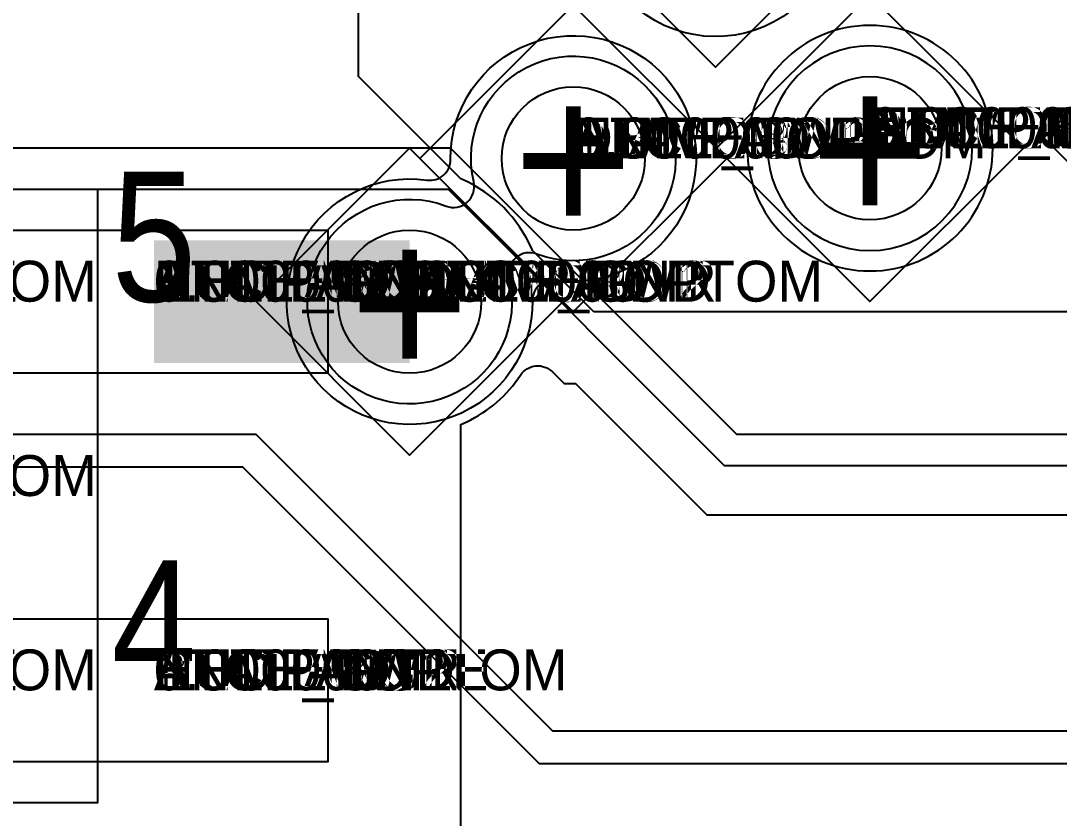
# Model space of a CAD drawing. Extents: x 0 to 323, y 0 to 320.
# Drawn here: x 126.45 to 131.53, y 93.88 to 97.77 of the extents above; entities that cross this region are included whole.
import ezdxf
from ezdxf.enums import TextEntityAlignment as Align

# ---------------------------------------------------------------- set-up
doc = ezdxf.new("R2010")
doc.units = 0
doc.header["$MEASUREMENT"] = 0
doc.layers.get('0').update_dxf_attribs({"linetype": 'CONTINUOUS'})
for name, color, linetype in [('CDN_FIGURES', 7, 'CONTINUOUS'), ('ETCH_BOTTOM', 7, 'CONTINUOUS'), ('ETCH_GND', 3, 'CONTINUOUS'), ('ETCH_INT1', 4, 'CONTINUOUS'), ('ETCH_INT2', 5, 'CONTINUOUS'), ('ETCH_PWR', 6, 'CONTINUOUS'), ('ETCH_TOP', 2, 'CONTINUOUS'), ('MANUFACTURING_NCLEGEND-1-6', 8, 'CONTINUOUS'), ('PACKAGE_GEOMETRY_ASSEMBLY_TOP', 11, 'CONTINUOUS'), ('PACKAGE_GEOMETRY_PIN_NUMBER', 9, 'CONTINUOUS')]:
    doc.layers.add(name, color=color, linetype=linetype)

# ---------------------------------------------------------------- blocks, each defined once
blk = doc.blocks.new('PAD_INFO')
for tag in ['SHAPE_TYPE', 'PAD_HEIGHT', 'PAD_LAYER', 'PAD_TYPE', 'PAD_WIDTH']:
    blk.add_attdef(tag, (0, 0), '', height=0.2)
at = {"flags": 2}
blk.add_attdef('CDN_TYPE', (0, 0), '', height=0.2, dxfattribs=at)
blk = doc.blocks.new('DRILL_INFO')
at = {"flags": 2}
blk.add_attdef('CDN_TYPE', (0, 0), '', height=0.2, dxfattribs=at)
for tag in ['FSHAPE', 'FCHAR', 'DRILL_HEIGHT', 'DIAMETER', 'PLATED', 'DRILL_WIDTH']:
    blk.add_attdef(tag, (0, 0), '', height=0.2)
blk = doc.blocks.new('VIA0700X0300')
at = {"layer": 'ETCH_BOTTOM'}
blk.add_circle((0, 0), 0.35, dxfattribs=at)
at = {"layer": 'ETCH_GND'}
blk.add_circle((0, 0), 0.35, dxfattribs=at)
at = {"layer": 'ETCH_INT1'}
blk.add_circle((0, 0), 0.35, dxfattribs=at)
at = {"layer": 'ETCH_INT2'}
blk.add_circle((0, 0), 0.35, dxfattribs=at)
at = {"layer": 'ETCH_PWR'}
blk.add_circle((0, 0), 0.35, dxfattribs=at)
at = {"layer": 'ETCH_TOP'}
blk.add_circle((0, 0), 0.35, dxfattribs=at)
ref = blk.add_blockref('PAD_INFO', (0, 0))
ref.add_attrib('PAD_LAYER', 'ETCH_TOP', (0, 0), dxfattribs={"height": 0.2})
ref.add_attrib('SHAPE_TYPE', 'NULL', (0, 0), dxfattribs={"height": 0.2})
ref.add_attrib('PAD_TYPE', 'ANTIPAD', (0, 0), dxfattribs={"height": 0.2})
ref.add_attrib('PAD_WIDTH', '0.000000', (0, 0), dxfattribs={"height": 0.2})
ref.add_attrib('PAD_HEIGHT', '0.000000', (0, 0), dxfattribs={"height": 0.2})
ref = blk.add_blockref('PAD_INFO', (0, 0))
ref.add_attrib('PAD_LAYER', 'ETCH_GND', (0, 0), dxfattribs={"height": 0.2})
ref.add_attrib('SHAPE_TYPE', 'NULL', (0, 0), dxfattribs={"height": 0.2})
ref.add_attrib('PAD_TYPE', 'ANTIPAD', (0, 0), dxfattribs={"height": 0.2})
ref.add_attrib('PAD_WIDTH', '0.000000', (0, 0), dxfattribs={"height": 0.2})
ref.add_attrib('PAD_HEIGHT', '0.000000', (0, 0), dxfattribs={"height": 0.2})
ref = blk.add_blockref('PAD_INFO', (0, 0))
ref.add_attrib('PAD_LAYER', 'ETCH_INT1', (0, 0), dxfattribs={"height": 0.2})
ref.add_attrib('SHAPE_TYPE', 'NULL', (0, 0), dxfattribs={"height": 0.2})
ref.add_attrib('PAD_TYPE', 'ANTIPAD', (0, 0), dxfattribs={"height": 0.2})
ref.add_attrib('PAD_WIDTH', '0.000000', (0, 0), dxfattribs={"height": 0.2})
ref.add_attrib('PAD_HEIGHT', '0.000000', (0, 0), dxfattribs={"height": 0.2})
ref = blk.add_blockref('PAD_INFO', (0, 0))
ref.add_attrib('PAD_LAYER', 'ETCH_INT2', (0, 0), dxfattribs={"height": 0.2})
ref.add_attrib('SHAPE_TYPE', 'NULL', (0, 0), dxfattribs={"height": 0.2})
ref.add_attrib('PAD_TYPE', 'ANTIPAD', (0, 0), dxfattribs={"height": 0.2})
ref.add_attrib('PAD_WIDTH', '0.000000', (0, 0), dxfattribs={"height": 0.2})
ref.add_attrib('PAD_HEIGHT', '0.000000', (0, 0), dxfattribs={"height": 0.2})
ref = blk.add_blockref('PAD_INFO', (0, 0))
ref.add_attrib('PAD_LAYER', 'ETCH_PWR', (0, 0), dxfattribs={"height": 0.2})
ref.add_attrib('SHAPE_TYPE', 'NULL', (0, 0), dxfattribs={"height": 0.2})
ref.add_attrib('PAD_TYPE', 'ANTIPAD', (0, 0), dxfattribs={"height": 0.2})
ref.add_attrib('PAD_WIDTH', '0.000000', (0, 0), dxfattribs={"height": 0.2})
ref.add_attrib('PAD_HEIGHT', '0.000000', (0, 0), dxfattribs={"height": 0.2})
ref = blk.add_blockref('PAD_INFO', (0, 0))
ref.add_attrib('PAD_LAYER', 'ETCH_BOTTOM', (0, 0), dxfattribs={"height": 0.2})
ref.add_attrib('SHAPE_TYPE', 'NULL', (0, 0), dxfattribs={"height": 0.2})
ref.add_attrib('PAD_TYPE', 'ANTIPAD', (0, 0), dxfattribs={"height": 0.2})
ref.add_attrib('PAD_WIDTH', '0.000000', (0, 0), dxfattribs={"height": 0.2})
ref.add_attrib('PAD_HEIGHT', '0.000000', (0, 0), dxfattribs={"height": 0.2})
ref = blk.add_blockref('PAD_INFO', (0, 0))
ref.add_attrib('PAD_LAYER', 'ETCH_TOP', (0, 0), dxfattribs={"height": 0.2})
ref.add_attrib('SHAPE_TYPE', 'NULL', (0, 0), dxfattribs={"height": 0.2})
ref.add_attrib('PAD_TYPE', 'THERMAL', (0, 0), dxfattribs={"height": 0.2})
ref.add_attrib('PAD_WIDTH', '0.000000', (0, 0), dxfattribs={"height": 0.2})
ref.add_attrib('PAD_HEIGHT', '0.000000', (0, 0), dxfattribs={"height": 0.2})
ref = blk.add_blockref('PAD_INFO', (0, 0))
ref.add_attrib('PAD_LAYER', 'ETCH_GND', (0, 0), dxfattribs={"height": 0.2})
ref.add_attrib('SHAPE_TYPE', 'NULL', (0, 0), dxfattribs={"height": 0.2})
ref.add_attrib('PAD_TYPE', 'THERMAL', (0, 0), dxfattribs={"height": 0.2})
ref.add_attrib('PAD_WIDTH', '0.000000', (0, 0), dxfattribs={"height": 0.2})
ref.add_attrib('PAD_HEIGHT', '0.000000', (0, 0), dxfattribs={"height": 0.2})
ref = blk.add_blockref('PAD_INFO', (0, 0))
ref.add_attrib('PAD_LAYER', 'ETCH_INT1', (0, 0), dxfattribs={"height": 0.2})
ref.add_attrib('SHAPE_TYPE', 'NULL', (0, 0), dxfattribs={"height": 0.2})
ref.add_attrib('PAD_TYPE', 'THERMAL', (0, 0), dxfattribs={"height": 0.2})
ref.add_attrib('PAD_WIDTH', '0.000000', (0, 0), dxfattribs={"height": 0.2})
ref.add_attrib('PAD_HEIGHT', '0.000000', (0, 0), dxfattribs={"height": 0.2})
ref = blk.add_blockref('PAD_INFO', (0, 0))
ref.add_attrib('PAD_LAYER', 'ETCH_INT2', (0, 0), dxfattribs={"height": 0.2})
ref.add_attrib('SHAPE_TYPE', 'NULL', (0, 0), dxfattribs={"height": 0.2})
ref.add_attrib('PAD_TYPE', 'THERMAL', (0, 0), dxfattribs={"height": 0.2})
ref.add_attrib('PAD_WIDTH', '0.000000', (0, 0), dxfattribs={"height": 0.2})
ref.add_attrib('PAD_HEIGHT', '0.000000', (0, 0), dxfattribs={"height": 0.2})
ref = blk.add_blockref('PAD_INFO', (0, 0))
ref.add_attrib('PAD_LAYER', 'ETCH_PWR', (0, 0), dxfattribs={"height": 0.2})
ref.add_attrib('SHAPE_TYPE', 'NULL', (0, 0), dxfattribs={"height": 0.2})
ref.add_attrib('PAD_TYPE', 'THERMAL', (0, 0), dxfattribs={"height": 0.2})
ref.add_attrib('PAD_WIDTH', '0.000000', (0, 0), dxfattribs={"height": 0.2})
ref.add_attrib('PAD_HEIGHT', '0.000000', (0, 0), dxfattribs={"height": 0.2})
ref = blk.add_blockref('PAD_INFO', (0, 0))
ref.add_attrib('PAD_LAYER', 'ETCH_BOTTOM', (0, 0), dxfattribs={"height": 0.2})
ref.add_attrib('SHAPE_TYPE', 'NULL', (0, 0), dxfattribs={"height": 0.2})
ref.add_attrib('PAD_TYPE', 'THERMAL', (0, 0), dxfattribs={"height": 0.2})
ref.add_attrib('PAD_WIDTH', '0.000000', (0, 0), dxfattribs={"height": 0.2})
ref.add_attrib('PAD_HEIGHT', '0.000000', (0, 0), dxfattribs={"height": 0.2})
ref = blk.add_blockref('PAD_INFO', (0, 0))
ref.add_attrib('PAD_LAYER', 'ETCH_TOP', (0, 0), dxfattribs={"height": 0.2})
ref.add_attrib('SHAPE_TYPE', 'CIRCLE', (0, 0), dxfattribs={"height": 0.2})
ref.add_attrib('PAD_TYPE', 'REGULAR', (0, 0), dxfattribs={"height": 0.2})
ref.add_attrib('PAD_WIDTH', '0.700000', (0, 0), dxfattribs={"height": 0.2})
ref.add_attrib('PAD_HEIGHT', '0.700000', (0, 0), dxfattribs={"height": 0.2})
ref = blk.add_blockref('PAD_INFO', (0, 0))
ref.add_attrib('PAD_LAYER', 'ETCH_GND', (0, 0), dxfattribs={"height": 0.2})
ref.add_attrib('SHAPE_TYPE', 'CIRCLE', (0, 0), dxfattribs={"height": 0.2})
ref.add_attrib('PAD_TYPE', 'REGULAR', (0, 0), dxfattribs={"height": 0.2})
ref.add_attrib('PAD_WIDTH', '0.700000', (0, 0), dxfattribs={"height": 0.2})
ref.add_attrib('PAD_HEIGHT', '0.700000', (0, 0), dxfattribs={"height": 0.2})
ref = blk.add_blockref('PAD_INFO', (0, 0))
ref.add_attrib('PAD_LAYER', 'ETCH_INT1', (0, 0), dxfattribs={"height": 0.2})
ref.add_attrib('SHAPE_TYPE', 'CIRCLE', (0, 0), dxfattribs={"height": 0.2})
ref.add_attrib('PAD_TYPE', 'REGULAR', (0, 0), dxfattribs={"height": 0.2})
ref.add_attrib('PAD_WIDTH', '0.700000', (0, 0), dxfattribs={"height": 0.2})
ref.add_attrib('PAD_HEIGHT', '0.700000', (0, 0), dxfattribs={"height": 0.2})
ref = blk.add_blockref('PAD_INFO', (0, 0))
ref.add_attrib('PAD_LAYER', 'ETCH_INT2', (0, 0), dxfattribs={"height": 0.2})
ref.add_attrib('SHAPE_TYPE', 'CIRCLE', (0, 0), dxfattribs={"height": 0.2})
ref.add_attrib('PAD_TYPE', 'REGULAR', (0, 0), dxfattribs={"height": 0.2})
ref.add_attrib('PAD_WIDTH', '0.700000', (0, 0), dxfattribs={"height": 0.2})
ref.add_attrib('PAD_HEIGHT', '0.700000', (0, 0), dxfattribs={"height": 0.2})
ref = blk.add_blockref('PAD_INFO', (0, 0))
ref.add_attrib('PAD_LAYER', 'ETCH_PWR', (0, 0), dxfattribs={"height": 0.2})
ref.add_attrib('SHAPE_TYPE', 'CIRCLE', (0, 0), dxfattribs={"height": 0.2})
ref.add_attrib('PAD_TYPE', 'REGULAR', (0, 0), dxfattribs={"height": 0.2})
ref.add_attrib('PAD_WIDTH', '0.700000', (0, 0), dxfattribs={"height": 0.2})
ref.add_attrib('PAD_HEIGHT', '0.700000', (0, 0), dxfattribs={"height": 0.2})
ref = blk.add_blockref('PAD_INFO', (0, 0))
ref.add_attrib('PAD_LAYER', 'ETCH_BOTTOM', (0, 0), dxfattribs={"height": 0.2})
ref.add_attrib('SHAPE_TYPE', 'CIRCLE', (0, 0), dxfattribs={"height": 0.2})
ref.add_attrib('PAD_TYPE', 'REGULAR', (0, 0), dxfattribs={"height": 0.2})
ref.add_attrib('PAD_WIDTH', '0.700000', (0, 0), dxfattribs={"height": 0.2})
ref.add_attrib('PAD_HEIGHT', '0.700000', (0, 0), dxfattribs={"height": 0.2})
ref = blk.add_blockref('DRILL_INFO', (0, 0))
ref.add_attrib('DIAMETER', '0.300000', (0, 0), dxfattribs={"height": 0.2})
ref.add_attrib('PLATED', 'PLATED', (0, 0), dxfattribs={"height": 0.2})
ref.add_attrib('FSHAPE', 'DIAMOND', (0, 0), dxfattribs={"height": 0.2})
ref.add_attrib('FCHAR', '+', (0, 0), dxfattribs={"height": 0.2})
ref.add_attrib('DRILL_WIDTH', '1.500000', (0, 0), dxfattribs={"height": 0.2})
ref.add_attrib('DRILL_HEIGHT', '1.500000', (0, 0), dxfattribs={"height": 0.2})
for tag in ['CDN_TYPE', 'PIN']:
    blk.add_attdef(tag, (0, 0), '', height=0.2)
at = {"flags": 2}
for tag in ['PSTKNAME', 'BBV']:
    blk.add_attdef(tag, (0, 0), '', height=0.2, dxfattribs=at)
blk = doc.blocks.new('FIGURE_DIAMOND')
at = {"layer": 'CDN_FIGURES'}
blk.add_lwpolyline([(-0.5, 0), (0, 0.5), (0.5, 0), (0, -0.5)], close=True, dxfattribs=at)
blk = doc.blocks.new('RC1700X0700TS')
at = {"layer": 'ETCH_TOP'}
blk.add_lwpolyline([(-0.85, -0.35), (-0.85, 0.35), (0.85, 0.35), (0.85, -0.35)], close=True, dxfattribs=at)
ref = blk.add_blockref('PAD_INFO', (0, 0))
ref.add_attrib('PAD_LAYER', 'ETCH_TOP', (0, 0), dxfattribs={"height": 0.2})
ref.add_attrib('SHAPE_TYPE', 'NULL', (0, 0), dxfattribs={"height": 0.2})
ref.add_attrib('PAD_TYPE', 'ANTIPAD', (0, 0), dxfattribs={"height": 0.2})
ref.add_attrib('PAD_WIDTH', '0.000000', (0, 0), dxfattribs={"height": 0.2})
ref.add_attrib('PAD_HEIGHT', '0.000000', (0, 0), dxfattribs={"height": 0.2})
ref = blk.add_blockref('PAD_INFO', (0, 0))
ref.add_attrib('PAD_LAYER', 'ETCH_GND', (0, 0), dxfattribs={"height": 0.2})
ref.add_attrib('SHAPE_TYPE', 'NULL', (0, 0), dxfattribs={"height": 0.2})
ref.add_attrib('PAD_TYPE', 'ANTIPAD', (0, 0), dxfattribs={"height": 0.2})
ref.add_attrib('PAD_WIDTH', '0.000000', (0, 0), dxfattribs={"height": 0.2})
ref.add_attrib('PAD_HEIGHT', '0.000000', (0, 0), dxfattribs={"height": 0.2})
ref = blk.add_blockref('PAD_INFO', (0, 0))
ref.add_attrib('PAD_LAYER', 'ETCH_INT1', (0, 0), dxfattribs={"height": 0.2})
ref.add_attrib('SHAPE_TYPE', 'NULL', (0, 0), dxfattribs={"height": 0.2})
ref.add_attrib('PAD_TYPE', 'ANTIPAD', (0, 0), dxfattribs={"height": 0.2})
ref.add_attrib('PAD_WIDTH', '0.000000', (0, 0), dxfattribs={"height": 0.2})
ref.add_attrib('PAD_HEIGHT', '0.000000', (0, 0), dxfattribs={"height": 0.2})
ref = blk.add_blockref('PAD_INFO', (0, 0))
ref.add_attrib('PAD_LAYER', 'ETCH_INT2', (0, 0), dxfattribs={"height": 0.2})
ref.add_attrib('SHAPE_TYPE', 'NULL', (0, 0), dxfattribs={"height": 0.2})
ref.add_attrib('PAD_TYPE', 'ANTIPAD', (0, 0), dxfattribs={"height": 0.2})
ref.add_attrib('PAD_WIDTH', '0.000000', (0, 0), dxfattribs={"height": 0.2})
ref.add_attrib('PAD_HEIGHT', '0.000000', (0, 0), dxfattribs={"height": 0.2})
ref = blk.add_blockref('PAD_INFO', (0, 0))
ref.add_attrib('PAD_LAYER', 'ETCH_PWR', (0, 0), dxfattribs={"height": 0.2})
ref.add_attrib('SHAPE_TYPE', 'NULL', (0, 0), dxfattribs={"height": 0.2})
ref.add_attrib('PAD_TYPE', 'ANTIPAD', (0, 0), dxfattribs={"height": 0.2})
ref.add_attrib('PAD_WIDTH', '0.000000', (0, 0), dxfattribs={"height": 0.2})
ref.add_attrib('PAD_HEIGHT', '0.000000', (0, 0), dxfattribs={"height": 0.2})
ref = blk.add_blockref('PAD_INFO', (0, 0))
ref.add_attrib('PAD_LAYER', 'ETCH_BOTTOM', (0, 0), dxfattribs={"height": 0.2})
ref.add_attrib('SHAPE_TYPE', 'NULL', (0, 0), dxfattribs={"height": 0.2})
ref.add_attrib('PAD_TYPE', 'ANTIPAD', (0, 0), dxfattribs={"height": 0.2})
ref.add_attrib('PAD_WIDTH', '0.000000', (0, 0), dxfattribs={"height": 0.2})
ref.add_attrib('PAD_HEIGHT', '0.000000', (0, 0), dxfattribs={"height": 0.2})
ref = blk.add_blockref('PAD_INFO', (0, 0))
ref.add_attrib('PAD_LAYER', 'ETCH_TOP', (0, 0), dxfattribs={"height": 0.2})
ref.add_attrib('SHAPE_TYPE', 'NULL', (0, 0), dxfattribs={"height": 0.2})
ref.add_attrib('PAD_TYPE', 'THERMAL', (0, 0), dxfattribs={"height": 0.2})
ref.add_attrib('PAD_WIDTH', '0.000000', (0, 0), dxfattribs={"height": 0.2})
ref.add_attrib('PAD_HEIGHT', '0.000000', (0, 0), dxfattribs={"height": 0.2})
ref = blk.add_blockref('PAD_INFO', (0, 0))
ref.add_attrib('PAD_LAYER', 'ETCH_GND', (0, 0), dxfattribs={"height": 0.2})
ref.add_attrib('SHAPE_TYPE', 'NULL', (0, 0), dxfattribs={"height": 0.2})
ref.add_attrib('PAD_TYPE', 'THERMAL', (0, 0), dxfattribs={"height": 0.2})
ref.add_attrib('PAD_WIDTH', '0.000000', (0, 0), dxfattribs={"height": 0.2})
ref.add_attrib('PAD_HEIGHT', '0.000000', (0, 0), dxfattribs={"height": 0.2})
ref = blk.add_blockref('PAD_INFO', (0, 0))
ref.add_attrib('PAD_LAYER', 'ETCH_INT1', (0, 0), dxfattribs={"height": 0.2})
ref.add_attrib('SHAPE_TYPE', 'NULL', (0, 0), dxfattribs={"height": 0.2})
ref.add_attrib('PAD_TYPE', 'THERMAL', (0, 0), dxfattribs={"height": 0.2})
ref.add_attrib('PAD_WIDTH', '0.000000', (0, 0), dxfattribs={"height": 0.2})
ref.add_attrib('PAD_HEIGHT', '0.000000', (0, 0), dxfattribs={"height": 0.2})
ref = blk.add_blockref('PAD_INFO', (0, 0))
ref.add_attrib('PAD_LAYER', 'ETCH_INT2', (0, 0), dxfattribs={"height": 0.2})
ref.add_attrib('SHAPE_TYPE', 'NULL', (0, 0), dxfattribs={"height": 0.2})
ref.add_attrib('PAD_TYPE', 'THERMAL', (0, 0), dxfattribs={"height": 0.2})
ref.add_attrib('PAD_WIDTH', '0.000000', (0, 0), dxfattribs={"height": 0.2})
ref.add_attrib('PAD_HEIGHT', '0.000000', (0, 0), dxfattribs={"height": 0.2})
ref = blk.add_blockref('PAD_INFO', (0, 0))
ref.add_attrib('PAD_LAYER', 'ETCH_PWR', (0, 0), dxfattribs={"height": 0.2})
ref.add_attrib('SHAPE_TYPE', 'NULL', (0, 0), dxfattribs={"height": 0.2})
ref.add_attrib('PAD_TYPE', 'THERMAL', (0, 0), dxfattribs={"height": 0.2})
ref.add_attrib('PAD_WIDTH', '0.000000', (0, 0), dxfattribs={"height": 0.2})
ref.add_attrib('PAD_HEIGHT', '0.000000', (0, 0), dxfattribs={"height": 0.2})
ref = blk.add_blockref('PAD_INFO', (0, 0))
ref.add_attrib('PAD_LAYER', 'ETCH_BOTTOM', (0, 0), dxfattribs={"height": 0.2})
ref.add_attrib('SHAPE_TYPE', 'NULL', (0, 0), dxfattribs={"height": 0.2})
ref.add_attrib('PAD_TYPE', 'THERMAL', (0, 0), dxfattribs={"height": 0.2})
ref.add_attrib('PAD_WIDTH', '0.000000', (0, 0), dxfattribs={"height": 0.2})
ref.add_attrib('PAD_HEIGHT', '0.000000', (0, 0), dxfattribs={"height": 0.2})
ref = blk.add_blockref('PAD_INFO', (0, 0))
ref.add_attrib('PAD_LAYER', 'ETCH_TOP', (0, 0), dxfattribs={"height": 0.2})
ref.add_attrib('SHAPE_TYPE', 'RECTANGLE', (0, 0), dxfattribs={"height": 0.2})
ref.add_attrib('PAD_TYPE', 'REGULAR', (0, 0), dxfattribs={"height": 0.2})
ref.add_attrib('PAD_WIDTH', '1.700000', (0, 0), dxfattribs={"height": 0.2})
ref.add_attrib('PAD_HEIGHT', '0.700000', (0, 0), dxfattribs={"height": 0.2})
ref = blk.add_blockref('PAD_INFO', (0, 0))
ref.add_attrib('PAD_LAYER', 'ETCH_GND', (0, 0), dxfattribs={"height": 0.2})
ref.add_attrib('SHAPE_TYPE', 'NULL', (0, 0), dxfattribs={"height": 0.2})
ref.add_attrib('PAD_TYPE', 'REGULAR', (0, 0), dxfattribs={"height": 0.2})
ref.add_attrib('PAD_WIDTH', '0.000000', (0, 0), dxfattribs={"height": 0.2})
ref.add_attrib('PAD_HEIGHT', '0.000000', (0, 0), dxfattribs={"height": 0.2})
ref = blk.add_blockref('PAD_INFO', (0, 0))
ref.add_attrib('PAD_LAYER', 'ETCH_INT1', (0, 0), dxfattribs={"height": 0.2})
ref.add_attrib('SHAPE_TYPE', 'NULL', (0, 0), dxfattribs={"height": 0.2})
ref.add_attrib('PAD_TYPE', 'REGULAR', (0, 0), dxfattribs={"height": 0.2})
ref.add_attrib('PAD_WIDTH', '0.000000', (0, 0), dxfattribs={"height": 0.2})
ref.add_attrib('PAD_HEIGHT', '0.000000', (0, 0), dxfattribs={"height": 0.2})
ref = blk.add_blockref('PAD_INFO', (0, 0))
ref.add_attrib('PAD_LAYER', 'ETCH_INT2', (0, 0), dxfattribs={"height": 0.2})
ref.add_attrib('SHAPE_TYPE', 'NULL', (0, 0), dxfattribs={"height": 0.2})
ref.add_attrib('PAD_TYPE', 'REGULAR', (0, 0), dxfattribs={"height": 0.2})
ref.add_attrib('PAD_WIDTH', '0.000000', (0, 0), dxfattribs={"height": 0.2})
ref.add_attrib('PAD_HEIGHT', '0.000000', (0, 0), dxfattribs={"height": 0.2})
ref = blk.add_blockref('PAD_INFO', (0, 0))
ref.add_attrib('PAD_LAYER', 'ETCH_PWR', (0, 0), dxfattribs={"height": 0.2})
ref.add_attrib('SHAPE_TYPE', 'NULL', (0, 0), dxfattribs={"height": 0.2})
ref.add_attrib('PAD_TYPE', 'REGULAR', (0, 0), dxfattribs={"height": 0.2})
ref.add_attrib('PAD_WIDTH', '0.000000', (0, 0), dxfattribs={"height": 0.2})
ref.add_attrib('PAD_HEIGHT', '0.000000', (0, 0), dxfattribs={"height": 0.2})
ref = blk.add_blockref('PAD_INFO', (0, 0))
ref.add_attrib('PAD_LAYER', 'ETCH_BOTTOM', (0, 0), dxfattribs={"height": 0.2})
ref.add_attrib('SHAPE_TYPE', 'NULL', (0, 0), dxfattribs={"height": 0.2})
ref.add_attrib('PAD_TYPE', 'REGULAR', (0, 0), dxfattribs={"height": 0.2})
ref.add_attrib('PAD_WIDTH', '0.000000', (0, 0), dxfattribs={"height": 0.2})
ref.add_attrib('PAD_HEIGHT', '0.000000', (0, 0), dxfattribs={"height": 0.2})
ref = blk.add_blockref('DRILL_INFO', (0, 0))
ref.add_attrib('DIAMETER', '0.000000', (0, 0), dxfattribs={"height": 0.2})
ref.add_attrib('PLATED', 'PLATED', (0, 0), dxfattribs={"height": 0.2})
ref.add_attrib('FSHAPE', 'NULL', (0, 0), dxfattribs={"height": 0.2})
ref.add_attrib('DRILL_WIDTH', '0.000000', (0, 0), dxfattribs={"height": 0.2})
ref.add_attrib('DRILL_HEIGHT', '0.000000', (0, 0), dxfattribs={"height": 0.2})
for tag in ['CDN_TYPE', 'PIN']:
    blk.add_attdef(tag, (0, 0), '', height=0.2)
at = {"flags": 2}
for tag in ['PSTKNAME', 'BBV']:
    blk.add_attdef(tag, (0, 0), '', height=0.2, dxfattribs=at)
blk = doc.blocks.new('F57')
at = {"layer": 'PACKAGE_GEOMETRY_ASSEMBLY_TOP'}
blk.add_lwpolyline([(0.275, 0.55), (2.025, 0.55), (2.025, -2.45), (0.275, -2.45)], close=True, dxfattribs=at)
at = {"layer": 'ETCH_TOP'}
ref = blk.add_blockref('RC1700X0700TS', (0, 0), dxfattribs=at)
ref.add_attrib('CDN_TYPE', 'PIN', (0, 0), dxfattribs={"height": 0.2})
ref.add_attrib('PIN', '1', (0, 0), dxfattribs={"height": 0.2})
ref = blk.add_blockref('RC1700X0700TS', (2.3, 0), dxfattribs=at)
ref.add_attrib('CDN_TYPE', 'PIN', (0, 0), dxfattribs={"height": 0.2})
ref.add_attrib('PIN', '5', (0, 0), dxfattribs={"height": 0.2})
ref = blk.add_blockref('RC1700X0700TS', (0, -1.9), dxfattribs=at)
ref.add_attrib('CDN_TYPE', 'PIN', (0, 0), dxfattribs={"height": 0.2})
ref.add_attrib('PIN', '3', (0, 0), dxfattribs={"height": 0.2})
ref = blk.add_blockref('RC1700X0700TS', (0, -0.95), dxfattribs=at)
ref.add_attrib('CDN_TYPE', 'PIN', (0, 0), dxfattribs={"height": 0.2})
ref.add_attrib('PIN', '2', (0, 0), dxfattribs={"height": 0.2})
ref = blk.add_blockref('RC1700X0700TS', (2.3, -1.9), dxfattribs=at)
ref.add_attrib('CDN_TYPE', 'PIN', (0, 0), dxfattribs={"height": 0.2})
ref.add_attrib('PIN', '4', (0, 0), dxfattribs={"height": 0.2})
at = {"flags": 2}
for tag in ['SYMBOL_TYPE', 'CDN_TYPE', 'REFDES']:
    blk.add_attdef(tag, (0, 0), '', height=0.2, dxfattribs=at)

msp = doc.modelspace()

# ---------------------------------------------------------------- linework, layer by layer
at = {"layer": 'ETCH_BOTTOM'}
for points in [[(129.6971, 98.8776, -4.683457), (129.3128, 98.5733, 0.64798), (129.1979, 98.7184, -1.169897), (129.0881, 99.8989, 0.521863), (129.1918, 100.029, -3.181109), (129.7289, 99.6011, 0.521863), (129.6252, 99.471, -0.194734), (129.5822, 99.0227, 0.64798), (129.6971, 98.8776)], [(130.6, 97.7501, 1), (130.6, 96.5499, 1)], [(128.9501, 96.4047, -2.69336), (128.4343, 96.9942, 0.458417), (128.5499, 97.0953, -2.69336), (129.0657, 96.5058, 0.458417), (128.9501, 96.4047)]]:
    msp.add_lwpolyline(points, format="xyb", close=True, dxfattribs=at)
at = {"layer": 'ETCH_GND'}
for points in [[(131.1001, 97.15, 1), (130.0999, 97.15, 1)], [(128.8367, 96.5148, -4.023593), (128.5284, 96.8672, 0.602063), (128.6633, 96.9852, -4.023593), (128.9716, 96.6328, 0.602063), (128.8367, 96.5148)]]:
    msp.add_lwpolyline(points, format="xyb", close=True, dxfattribs=at)
at = {"layer": 'ETCH_INT1'}
for points in [[(126.1001, 96.95), (128.5377, 96.95), (129.8878, 95.5999), (133.2001, 95.5999), (133.2001, 95.7001), (133.3, 95.8), (133.3, 102.2), (128.4865, 102.2, -0.739728), (128.4297, 102.3855, 3.269726), (127.8703, 102.3855, -0.739728), (127.8135, 102.2), (121.8739, 102.2, -0.496551)], [(149.05, 67.7), (149.05, 102.1), (148.95, 102.2), (141.45, 102.2), (141.45, 99.6476), (141.4454, 99.6375, 0.218239), (141.4454, 98.7625), (141.45, 98.7524), (141.45, 96.45), (139.3, 94.3), (129.05, 94.3), (127.6, 95.75), (126.15, 95.75)]]:
    msp.add_lwpolyline(points, format="xyb", dxfattribs=at)
for points in [[(148.8915, 67.6343), (148.8915, 102.0415), (141.6085, 102.0415), (141.6085, 99.6132), (141.6001, 99.5948), (141.6001, 98.8052), (141.6085, 98.7868), (141.6085, 96.3843), (139.3657, 94.1415), (128.9843, 94.1415), (127.5343, 95.5915), (126.1001, 95.5915)], [(124.2, 101.6), (132.25, 101.6), (133.05, 100.8), (133.05, 95.75), (129.95, 95.75), (128.55, 97.15), (126.05, 97.15)]]:
    msp.add_lwpolyline(points, dxfattribs=at)
at = {"layer": 'ETCH_INT2'}
for points in [[(131.1001, 97.15, 1), (130.0999, 97.15, 1)], [(128.8367, 96.5148, -4.023593), (128.5284, 96.8672, 0.602063), (128.6633, 96.9852, -4.023593), (128.9716, 96.6328, 0.602063), (128.8367, 96.5148)]]:
    msp.add_lwpolyline(points, format="xyb", close=True, dxfattribs=at)
at = {"layer": 'ETCH_PWR'}
for points in [[(131.1001, 97.15, 1), (130.0999, 97.15, 1)], [(128.8367, 96.5148, -4.023593), (128.5284, 96.8672, 0.602063), (128.6633, 96.9852, -4.023593), (128.9716, 96.6328, 0.602063), (128.8367, 96.5148)]]:
    msp.add_lwpolyline(points, format="xyb", close=True, dxfattribs=at)
at = {"layer": 'ETCH_TOP'}
msp.add_lwpolyline([(129.25, 96.35), (128.9503, 96.6497), (128.9465, 96.6585, 0.190489), (128.6085, 96.9965), (128.5997, 97.0003), (128.1, 97.5), (128.1, 101.7), (128.55, 102.15), (129.25, 102.15), (129.3, 102.1), (132.35, 102.1), (132.8999, 101.5501), (132.8999, 100.0501), (131.3499, 100.0501), (131.3499, 98.1499), (132.9, 98.1499), (132.9, 96.65), (132.6, 96.35)], format="xyb", close=True, dxfattribs=at)
for points, format in [([(127.1, 96.4, 0.6, 0.6, 0), (128.35, 96.4, 0.6, 0.6, 0)], "xyseb"), ([(128.6001, 93.4999), (128.6001, 95.7991), (128.629, 95.8128, 0.136392), (128.892, 96.041, -0.474122), (129.0482, 96.0567), (129.105, 95.9999), (129.1611, 95.9999), (129.803, 95.358), (131.679, 95.358), (131.963, 95.074), (131.963, 94.79), (132.93, 93.823)], "xyb")]:
    msp.add_lwpolyline(points, format=format, dxfattribs=at)

# ---------------------------------------------------------------- block references
msp.add_blockref('F57', (124.8, 96.4))
for p in [(130.6, 97.15), (129.15, 97.1), (128.35, 96.4)]:
    msp.add_blockref('VIA0700X0300', p, dxfattribs=at)
at = {"layer": 'MANUFACTURING_NCLEGEND-1-6', "xscale": 1.5, "yscale": 1.5}
for p in [(129.845, 98.296), (132.2, 97.2), (130.6, 97.15), (129.15, 97.1), (128.35, 96.4)]:
    msp.add_blockref('FIGURE_DIAMOND', p, dxfattribs=at)

# ---------------------------------------------------------------- texts
at = {"layer": 'MANUFACTURING_NCLEGEND-1-6'}
for p in [(130.6, 97.15), (129.15, 97.1), (128.35, 96.4)]:
    msp.add_text('+', height=0.75, dxfattribs=at).set_placement(p, align=Align.MIDDLE_CENTER)
at = {"layer": 'PACKAGE_GEOMETRY_PIN_NUMBER', "width": 0.87874}
for s, p in [('5', (127.1, 96.4)), ('4', (127.1, 94.5))]:
    msp.add_text(s, height=0.635, dxfattribs=at).set_placement(p, align=Align.CENTER)

doc.saveas('drawing.dxf')
